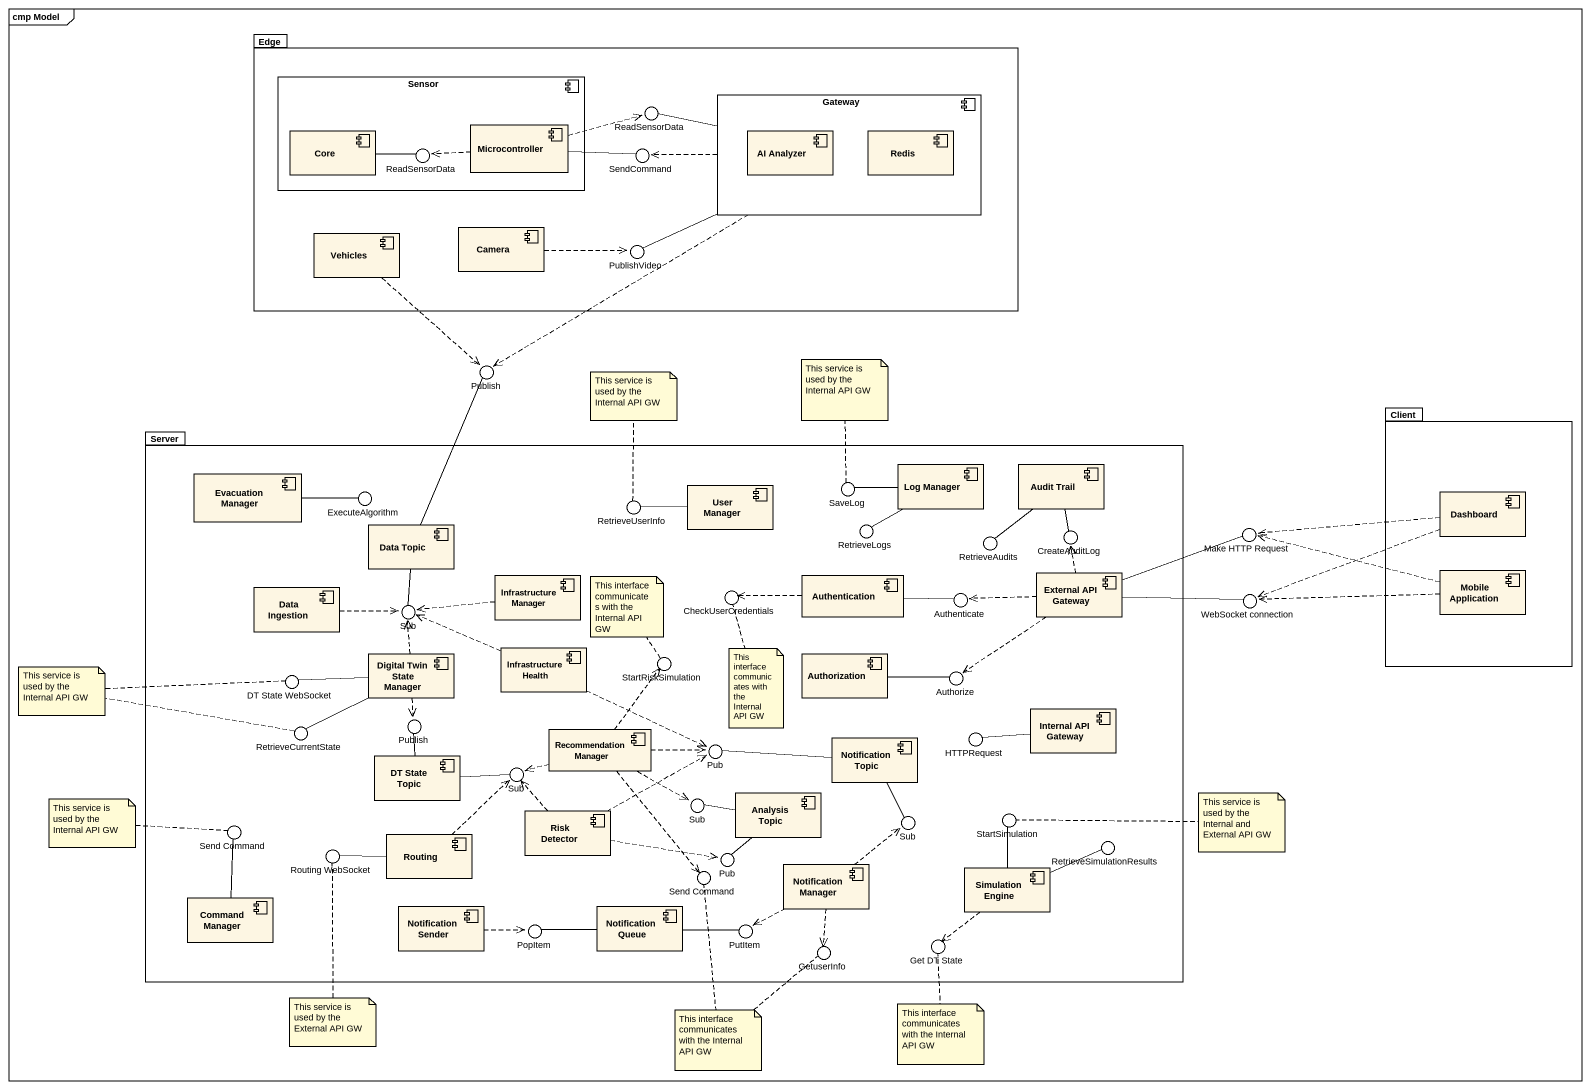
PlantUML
@startuml
mainframe cmp Model
package Edge {
  component Sensor {
    component Core
    component Microcontroller
  }
  component Gateway {
    component "AI Analyzer" as AI_Analyzer
    component Redis
  }
  component Camera
  component Vehicles
}
() ReadSensorData
() "ReadSensorData" as ReadSensorData_2
() SendCommand
() PublishVideo
() Publish
package Client {
  component Dashboard
  component "Mobile Application" as Mobile_Application
}
package Server {
  component "Evacuation Manager" as Evacuation_Manager
  component "User Manager" as User_Manager
  component "Log Manager" as Log_Manager
  component "Audit Trail" as Audit_Trail
  component "Data Topic" as Data_Topic
  component "Infrastructure Manager" as Infrastructure_Manager
  component Authentication
  component "External API Gateway" as External_API_Gateway
  component "Data Ingestion" as Data_Ingestion
  component "Digital Twin State Manager" as Digital_Twin_State_Manager
  component "Infrastructure Health" as Infrastructure_Health
  component Authorization
  component "Recommendation Manager" as Recommendation_Manager
  component "Internal API Gateway" as Internal_API_Gateway
  component "DT State Topic" as DT_State_Topic
  component "Notification Topic" as Notification_Topic
  component "Risk Detector" as Risk_Detector
  component "Analysis Topic" as Analysis_Topic
  component Routing
  component "Notification Manager" as Notification_Manager
  component "Simulation Engine" as Simulation_Engine
  component "Command Manager" as Command_Manager
  component "Notification Sender" as Notification_Sender
  component "Notification Queue" as Notification_Queue
}
() ExecuteAlgorithm
() RetrieveUserInfo
() SaveLog
() RetrieveLogs
() RetrieveAudits
() CreateAuditLog
() "Make HTTP Request" as Make_HTTP_Request
() Sub
() CheckUserCredentials
() Authenticate
() "WebSocket connection" as WebSocket_connection
() StartRiskSimulation
() "DT State WebSocket" as DT_State_WebSocket
() Authorize
() RetrieveCurrentState
() "Publish" as Publish_2
() HTTPRequest
() "Sub" as Sub_2
() Pub
() "Sub" as Sub_3
() "Send Command" as Send_Command
() "Routing WebSocket" as Routing_WebSocket
() "Sub" as Sub_4
() StartSimulation
() RetrieveSimulationResults
() "Send Command" as Send_Command_2
() "Pub" as Pub_2
() PopItem
() PutItem
() GetuserInfo
() "Get DT State" as Get_DT_State
Edge -up- ReadSensorData
Sensor -- ReadSensorData_2
Edge -up- SendCommand
Edge -- PublishVideo
Server -up- ExecuteAlgorithm
Server -up- RetrieveUserInfo
Server -up- SaveLog
Server -up- RetrieveLogs
Server -right- RetrieveAudits
Server -right- CreateAuditLog
Server -left- Sub
Server -up- CheckUserCredentials
Server -right- Authenticate
Server -up- StartRiskSimulation
Server -left- DT_State_WebSocket
Server -right- Authorize
Server -left- RetrieveCurrentState
Server -left- Publish_2
Server -right- HTTPRequest
Server -left- Sub_2
Server -- Pub
Server -- Sub_3
Server -left- Send_Command
Server -left- Routing_WebSocket
Server -right- Sub_4
Server -right- StartSimulation
Server -right- RetrieveSimulationResults
Server -- Send_Command_2
Server -- Pub_2
Server -- PopItem
Server -- PutItem
Server -- GetuserInfo
Server -- Get_DT_State
Gateway -left- ReadSensorData
Gateway .left.> SendCommand
Gateway -left- PublishVideo
Gateway ..> Publish
Core -right- ReadSensorData_2
Microcontroller .right.> ReadSensorData
Microcontroller .left.> ReadSensorData_2
Microcontroller -right- SendCommand
Camera .right.> PublishVideo
Vehicles ..> Publish
Evacuation_Manager -right- ExecuteAlgorithm
User_Manager -left- RetrieveUserInfo
Log_Manager -left- SaveLog
Log_Manager -- RetrieveLogs
Audit_Trail -- RetrieveAudits
Audit_Trail -- CreateAuditLog
Dashboard .left.> Make_HTTP_Request
Dashboard .left.> WebSocket_connection
Data_Topic -up- Publish
Data_Topic -- Sub
Infrastructure_Manager .left.> Sub
Authentication .left.> CheckUserCredentials
Authentication -right- Authenticate
External_API_Gateway .up.> CreateAuditLog
External_API_Gateway -right- Make_HTTP_Request
External_API_Gateway .left.> Authenticate
External_API_Gateway -right- WebSocket_connection
External_API_Gateway ..> Authorize
Mobile_Application .left.> Make_HTTP_Request
Mobile_Application .left.> WebSocket_connection
Data_Ingestion .right.> Sub
Digital_Twin_State_Manager .up.> Sub
Digital_Twin_State_Manager -left- DT_State_WebSocket
Digital_Twin_State_Manager -left- RetrieveCurrentState
Digital_Twin_State_Manager ..> Publish_2
Infrastructure_Health .left.> Sub
Infrastructure_Health .right.> Pub
Authorization -right- Authorize
Recommendation_Manager .up.> StartRiskSimulation
Recommendation_Manager .left.> Sub_2
Recommendation_Manager .right.> Pub
Recommendation_Manager .right.> Sub_3
Recommendation_Manager ..> Send_Command_2
Internal_API_Gateway -left- HTTPRequest
DT_State_Topic -up- Publish_2
DT_State_Topic -right- Sub_2
Notification_Topic -left- Pub
Notification_Topic -- Sub_4
Risk_Detector .up.> Sub_2
Risk_Detector .right.> Pub
Risk_Detector .right.> Pub_2
Analysis_Topic -left- Sub_3
Analysis_Topic -- Pub_2
Routing .up.> Sub_2
Routing -left- Routing_WebSocket
Notification_Manager .up.> Sub_4
Notification_Manager .left.> PutItem
Notification_Manager ..> GetuserInfo
Simulation_Engine -up- StartSimulation
Simulation_Engine -right- RetrieveSimulationResults
Simulation_Engine ..> Get_DT_State
Command_Manager -up- Send_Command
Notification_Sender .right.> PopItem
Notification_Queue -left- PopItem
Notification_Queue -right- PutItem
note top of RetrieveUserInfo : This service is used by the Internal API GW
note top of SaveLog : This service is used by the Internal API GW
note top of StartRiskSimulation : This interface communicates with the Internal API GW
note bottom of CheckUserCredentials : This interface communicates with the Internal API GW
note as N5
  This service is used by the Internal API GW
end note
N5 .. DT_State_WebSocket
N5 .. RetrieveCurrentState
note left of Send_Command : This service is used by the Internal API GW
note right of StartSimulation : This service is used by the Internal and External API GW
note bottom of Routing_WebSocket : This service is used by the External API GW
note bottom of Get_DT_State : This interface communicates with the Internal API GW
note as N10
  This interface communicates with the Internal API GW
end note
N10 .. Send_Command_2
N10 .. GetuserInfo
@enduml
